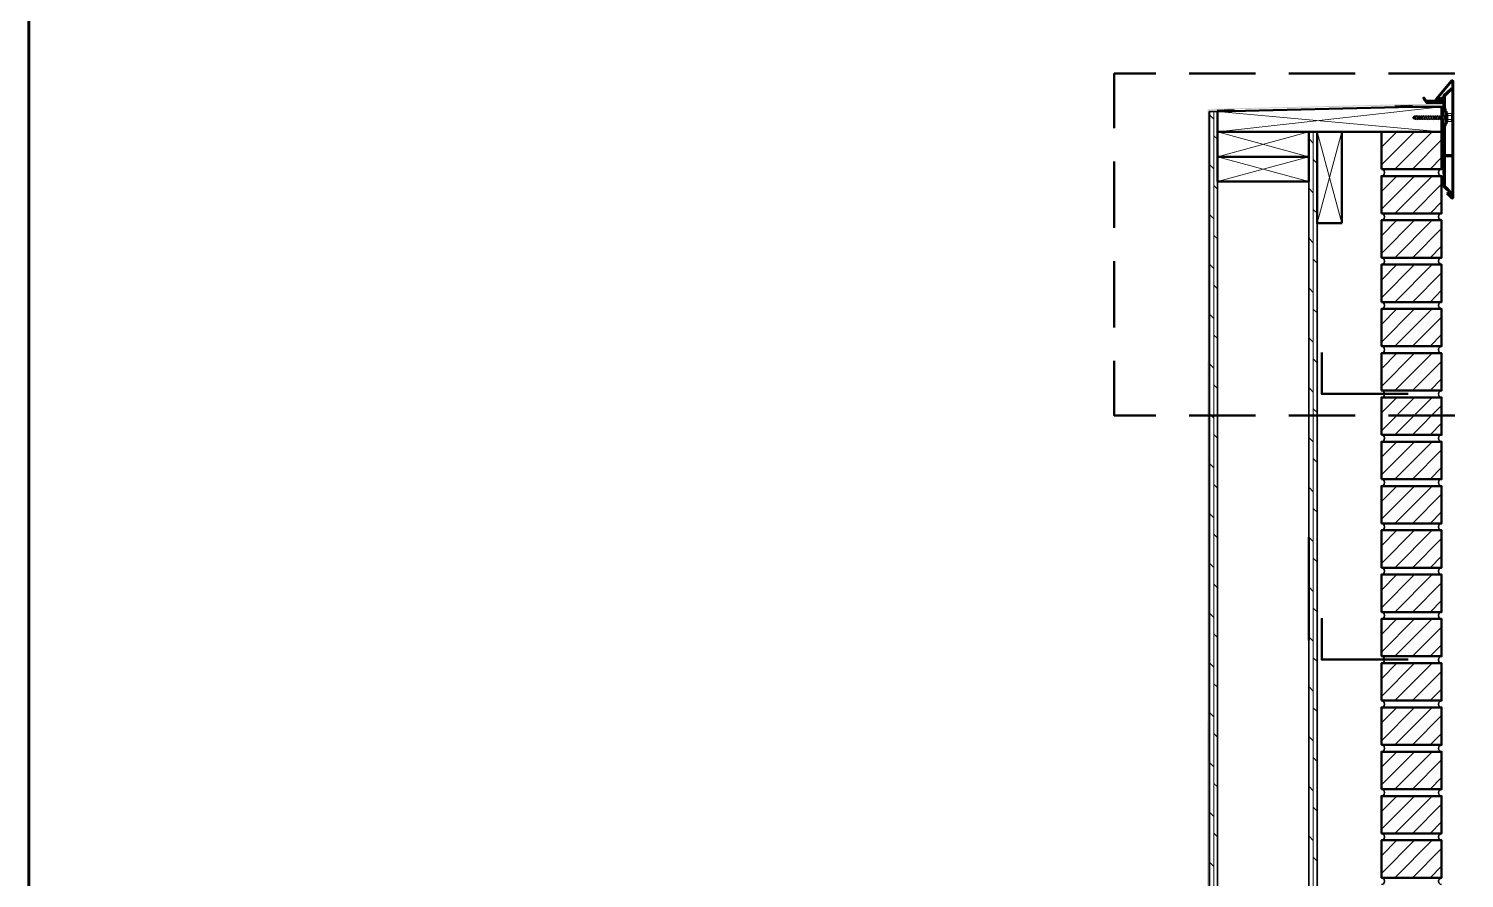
# Model space of a CAD drawing. Header units: inches. Extents: x 5 to 516, y -193 to 129.
# Drawn here: x 14.9 to 22.1, y -175.97 to -171.71 of the extents above; entities that cross this region are included whole.
import ezdxf

# ---------------------------------------------------------------- set-up
doc = ezdxf.new("R2010")
doc.units = ezdxf.units.IN
doc.header["$MEASUREMENT"] = 0
doc.layers.add('PDF7_Geometry', color=7, linetype='Continuous')
doc.layers.add('PDF7_Solid Fills', color=7, linetype='Continuous')

msp = doc.modelspace()

# ---------------------------------------------------------------- hatches: boundary and pattern name
at = {"layer": 'PDF7_Solid Fills', "transparency": 33554559}
for points in [[(20.8168853, -172.1135602), (20.8213297, -172.1180047), (21.8424407, -172.0946712), (21.8424409, -172.0891158)], [(21.997997, -172.0891168), (21.9924414, -172.0946723), (21.9924405, -172.2280043), (21.997997, -172.2280057)]]:
    msp.add_hatch(color=256, dxfattribs=at).paths.add_polyline_path(points)

# ---------------------------------------------------------------- linework, layer by layer
at = {"layer": 'PDF7_Geometry', "lineweight": 60}
msp.add_lwpolyline([(59.9013316, -193.1846724), (59.9013316, -163.1857822), (14.901328, -163.1857822), (14.901328, -193.1846724)], dxfattribs=at)
at = {"layer": 'PDF7_Geometry', "lineweight": 50}
for points in [[(20.3479951, -172.2102286), (20.3479951, -171.9357842), (20.556884, -171.9357842)], [(20.7235512, -171.9357829), (21.0568845, -171.9357829)], [(21.2235512, -171.9357829), (21.5568846, -171.9357829)], [(21.7235513, -171.9357829), (22.0568846, -171.9357829)], [(22.0491041, -171.9746726), (22.0468819, -171.9713393), (22.0435486, -171.9702282), (22.0402152, -171.9713393), (21.9624375, -172.0635615)], [(22.0446619, -171.9757825), (22.0446619, -171.9746713), (22.0424396, -171.9746713), (21.965773, -172.0646713)], [(22.0391083, -172.5613392), (22.0424416, -172.5624503), (22.0468861, -172.5613392), (22.0491083, -172.5568948), (22.0491083, -171.9746725)], [(22.0402196, -172.5580048), (22.0435529, -172.5580048), (22.044664, -172.5557826), (22.044664, -171.9757825)], [(21.8991065, -172.061339), (21.8979954, -172.0591168), (21.8991065, -172.0580057), (21.9013287, -172.0568946), (21.9035509, -172.0580057)], [(21.9091072, -172.0768939), (21.8991072, -172.0613384)], [(21.9135515, -172.0724497), (21.9035515, -172.0580052)], [(21.9146637, -172.0735596), (21.9135525, -172.0724485)], [(21.9968848, -172.0735596), (21.9146626, -172.0735596)], [(21.9679948, -172.0702275), (21.9646615, -172.0702275), (21.9613282, -172.0668942), (21.9624393, -172.0635609)], [(21.9657726, -172.064671), (21.9657726, -172.0657821), (21.9668837, -172.0668932), (21.9679948, -172.0668932), (21.9968837, -172.0557821), (21.9979948, -172.0591154), (21.9679948, -172.0702265)], [(21.9968835, -172.0735609), (21.9991058, -172.0724498), (22.0002169, -172.0702275), (22.0002169, -172.0480053)], [(22.0002169, -172.046894), (22.0379947, -172.0102274)], [(22.0002169, -172.0480062), (22.0002169, -172.0468951)], [(22.0413274, -172.0135598), (22.0057719, -172.0491153), (22.0057719, -172.0502265)], [(22.0057733, -172.109116), (22.0057733, -172.0502271)], [(22.0379954, -172.0102277), (22.0402176, -172.0091166), (22.0413287, -172.0102277), (22.0424398, -172.0124499), (22.0413287, -172.013561)], [(21.9135515, -172.0791161), (21.909107, -172.0768938)], [(21.9202156, -172.0791161), (21.9135489, -172.0791161)], [(21.9802189, -172.0780039), (21.9779966, -172.0802261), (21.9757744, -172.0780039), (21.9724411, -172.0802261), (21.9702189, -172.0780039), (21.9679966, -172.0802261), (21.9646633, -172.0780039), (21.9624411, -172.0802261), (21.9602189, -172.0780039), (21.9568855, -172.0802261), (21.9546633, -172.0780039), (21.9524411, -172.0802261), (21.9491077, -172.0780039), (21.9468855, -172.0802261), (21.9446633, -172.0780039), (21.94133, -172.0802261), (21.9391077, -172.0780039), (21.9368855, -172.0802261), (21.9346633, -172.0780039), (21.93133, -172.0802261), (21.9291077, -172.0780039), (21.9268855, -172.0802261), (21.9235522, -172.0780039), (21.92133, -172.0802261)], [(21.9802154, -172.0780039), (21.9835488, -172.0802261), (21.9846599, -172.079115)], [(22.0002181, -172.0813383), (21.999107, -172.0791161), (21.9968848, -172.0791161), (21.9846626, -172.0791161)], [(22.0002169, -172.0813382), (22.0002169, -172.149116)], [(22.0091054, -172.1291158), (22.0091054, -172.1135602), (22.0057721, -172.1102269)], [(22.0057733, -172.1102282), (22.0057733, -172.1091171)], [(22.0091054, -172.1991157), (22.0057721, -172.202449)], [(22.0057733, -172.20245), (22.0057733, -172.2013389)], [(22.0057733, -172.344671), (22.0057733, -172.2024488)], [(22.0091054, -172.1846707), (22.0091054, -172.1991152)], [(22.0057733, -172.3524496), (22.0068844, -172.3513385)], [(22.0057733, -172.4991171), (22.0057733, -172.3524504)], [(22.0068855, -172.3457832), (22.0057744, -172.3457832), (22.0057744, -172.3446721)], [(22.0402152, -172.3513388), (22.0424375, -172.3513388), (22.0435486, -172.3491165), (22.0424375, -172.3468943), (22.0402152, -172.3457832), (22.0068819, -172.3457832)], [(22.0402152, -172.3513374), (22.0068819, -172.3513374)], [(20.3479951, -172.7102287), (20.3479951, -172.3768953)], [(22.035771, -172.5391166), (22.035771, -172.5380055), (22.0002154, -172.50245)], [(22.0413274, -172.5357834), (22.0057719, -172.5002278)], [(22.0057733, -172.500227), (22.0057733, -172.4991159)], [(22.0402152, -172.5580047), (22.0191041, -172.5357825), (22.0157708, -172.5380047)], [(22.0391076, -172.5613391), (22.0157742, -172.5380057)], [(22.0413274, -172.535783), (22.0413274, -172.5468941), (22.0357719, -172.5491163), (22.0357719, -172.5391163)], [(20.3479951, -173.2102287), (20.3479951, -172.8768954)], [(21.8224418, -173.5435621), (21.3891084, -173.5435621), (21.3891084, -173.3357843)], [(20.5568845, -173.6513389), (20.3479956, -173.6513389), (20.3479956, -173.3768944)], [(21.0568845, -173.6513389), (20.7235512, -173.6513389)], [(21.5568846, -173.6513389), (21.2235512, -173.6513389)], [(22.0568846, -173.6513389), (21.7235513, -173.6513389)], [(21.3235494, -174.26245), (21.3235494, -174.7791167)], [(21.8224418, -174.8768955), (21.3891084, -174.8768955), (21.3891084, -174.6691177)]]:
    msp.add_lwpolyline(points, dxfattribs=at)
at = {"layer": 'PDF7_Geometry', "lineweight": 35}
msp.add_lwpolyline([(20.8235494, -172.1257831), (20.8235494, -177.4780055), (20.8657716, -177.4780055), (20.8657716, -172.1257831)], close=True, dxfattribs=at)
at = {"layer": 'PDF7_Geometry', "lineweight": 15}
for points in [[(20.8479951, -172.1646715), (20.826884, -172.1446715)], [(20.826886, -177.4780061), (20.826886, -172.1257837)], [(20.8479951, -177.4780061), (20.8479951, -172.1257837)], [(21.9902161, -172.1035618), (20.8657716, -172.2280062)], [(20.865772, -172.1213387), (20.8702164, -172.1257831), (20.875772, -172.1191164)], [(20.8657722, -172.1191167), (20.8657722, -172.1180056)], [(21.9902167, -172.2280053), (20.8657722, -172.1257831), (20.8713277, -172.1191164)], [(20.8657722, -172.123561), (20.8691055, -172.1191165)], [(20.8657722, -172.1213388), (20.8679944, -172.1191166)], [(20.8724408, -172.1257831), (20.8657741, -172.1191164)], [(20.8657743, -172.1235609), (20.8679965, -172.1257831), (20.8735521, -172.1191164)], [(20.8746607, -172.1257831), (20.8668829, -172.1191164)], [(20.8768851, -172.1257831), (20.8691073, -172.1191164)], [(20.8791049, -172.1257831), (20.8713272, -172.1191164)], [(20.8713286, -172.1257831), (20.8779953, -172.1191164)], [(20.8735485, -172.1257831), (20.8802152, -172.1191164)], [(20.8813293, -172.1257831), (20.8735516, -172.1191164)], [(20.8835492, -172.1257831), (20.8757714, -172.1191164)], [(20.8757729, -172.1257831), (20.8824395, -172.1191164)], [(20.8857736, -172.1257831), (20.8779958, -172.1191164)], [(20.8779973, -172.1257831), (20.8846639, -172.1191164)], [(20.8879935, -172.1257831), (20.8802157, -172.1191164)], [(20.8802171, -172.1257831), (20.8868838, -172.1191164)], [(20.8902179, -172.1257831), (20.8824401, -172.1191164)], [(20.8824415, -172.1257831), (20.8891082, -172.1191164)], [(20.8924377, -172.1257831), (20.88466, -172.1191164)], [(20.8846614, -172.1257831), (20.8913281, -172.1191164)], [(20.8946621, -172.1257831), (20.8868844, -172.1191164)], [(20.8868858, -172.1257831), (20.8935525, -172.1191164)], [(20.896882, -172.1257831), (20.8891042, -172.1191164)], [(20.8891057, -172.1257831), (20.8957723, -172.1191164)], [(20.8991064, -172.1257831), (20.8913286, -172.1191164)], [(20.8913301, -172.1257831), (20.8979967, -172.1191164)], [(20.8935499, -172.1257831), (20.9002166, -172.1180053)], [(20.9013263, -172.1257831), (20.8946596, -172.1191164)], [(20.8957743, -172.1257831), (20.902441, -172.1180053)], [(20.9035507, -172.1257831), (20.896884, -172.1191164)], [(20.8979942, -172.1257831), (20.9046609, -172.1180053)], [(20.9057751, -172.1257831), (20.8991084, -172.1191164)], [(20.9002186, -172.1257831), (20.9068853, -172.1180053)], [(20.9079949, -172.1246709), (20.9013283, -172.1180042)], [(20.9024385, -172.1257831), (20.9091051, -172.1180053)], [(20.9102193, -172.1246709), (20.9035526, -172.1180042)], [(20.9046629, -172.1257831), (20.9113295, -172.1180053)], [(20.9124392, -172.1246709), (20.9057725, -172.1180042)], [(20.9068827, -172.1246709), (20.9135494, -172.1180042)], [(20.9146636, -172.1246709), (20.9079969, -172.1180042)], [(20.9091071, -172.1246709), (20.9157738, -172.1180042)], [(20.9168835, -172.1246709), (20.9102168, -172.1180042)], [(20.911327, -172.1246709), (20.9179937, -172.1180042)], [(20.9191078, -172.1246709), (20.9124412, -172.1180042)], [(20.9135514, -172.1246709), (20.9191069, -172.1180042)], [(20.9213277, -172.1246709), (20.914661, -172.1180042)], [(20.9157713, -172.1246709), (20.9213268, -172.1180042)], [(20.9168854, -172.1180042), (20.9235521, -172.1246709), (20.9302188, -172.1180042)], [(20.9179956, -172.1246709), (20.9235512, -172.1180042)], [(20.9191053, -172.1180042), (20.925772, -172.1246709), (20.9324386, -172.1180042)], [(20.9202155, -172.1246709), (20.9257711, -172.1180042)], [(20.9213297, -172.1180042), (20.9279964, -172.1246709), (20.934663, -172.1180042)], [(20.9224399, -172.1246709), (20.9279955, -172.1180042)], [(20.9235496, -172.1180042), (20.9302162, -172.1246709), (20.9368829, -172.1180042)], [(20.925774, -172.1180042), (20.9324406, -172.1246709), (20.9391073, -172.1180042)], [(20.9279938, -172.1180042), (20.9346605, -172.1246709), (20.9413272, -172.1180042)], [(20.9302182, -172.1180042), (20.9368849, -172.1246709), (20.9435516, -172.1180042)], [(20.9324381, -172.1180042), (20.9391048, -172.1246709), (20.9457714, -172.1180042)], [(20.9346625, -172.1180042), (20.9413292, -172.1246709), (20.9479958, -172.1180042)], [(20.9368824, -172.1180042), (20.943549, -172.1246709), (20.9502157, -172.1180042)], [(20.9391068, -172.1180042), (20.9457734, -172.1246709), (20.9502179, -172.1191153)], [(20.9413266, -172.1180042), (20.9479933, -172.1246709), (20.9502155, -172.1213376)], [(20.943551, -172.1180042), (20.9502177, -172.1246709), (20.9502177, -172.1235598)], [(20.9502177, -172.1224488), (20.9457732, -172.1180043)], [(20.9502177, -172.1202266), (20.9479955, -172.1180044)], [(21.756883, -172.098005), (21.7635496, -172.1046717), (21.7702163, -172.098005)], [(21.7568832, -172.1024495), (21.7591054, -172.1046717), (21.765772, -172.098005)], [(21.7568853, -172.1002273), (21.7613298, -172.1046717), (21.7679964, -172.098005)], [(21.7568855, -172.0980053), (21.7568855, -172.0968942)], [(21.7568855, -172.1046717), (21.7635522, -172.098005)], [(21.7568855, -172.1024496), (21.76133, -172.0980051)], [(21.7568855, -172.1002275), (21.7591077, -172.0980052)], [(21.7591074, -172.098005), (21.765774, -172.1046717), (21.7724407, -172.098005)], [(21.7613272, -172.098005), (21.7679939, -172.1046717), (21.7746606, -172.098005)], [(21.7635516, -172.098005), (21.7702183, -172.1046717), (21.776885, -172.098005)], [(21.7657715, -172.098005), (21.7724382, -172.1046717), (21.7791048, -172.098005)], [(21.7679959, -172.098005), (21.7746626, -172.1046717), (21.7813292, -172.098005)], [(21.7702158, -172.098005), (21.7768824, -172.1046717), (21.782438, -172.098005)], [(21.7724402, -172.098005), (21.7791068, -172.1046717), (21.7846624, -172.098005)], [(21.77466, -172.098005), (21.7813267, -172.1046717), (21.7868823, -172.0968939)], [(21.7768844, -172.098005), (21.7835511, -172.1046717), (21.7891066, -172.0968939)], [(21.785771, -172.1046717), (21.7791043, -172.098005)], [(21.7879954, -172.1046717), (21.7813287, -172.098005)], [(21.7902152, -172.1046717), (21.7835486, -172.098005)], [(21.7846633, -172.1046717), (21.79133, -172.0968939)], [(21.7924396, -172.1035618), (21.785773, -172.0968951)], [(21.7868832, -172.1046717), (21.7935498, -172.0968939)], [(21.794664, -172.1035618), (21.7879973, -172.0968951)], [(21.7891076, -172.1046717), (21.7957742, -172.0968939)], [(21.7968839, -172.1035618), (21.7902172, -172.0968951)], [(21.7913274, -172.1046717), (21.7979941, -172.0968939)], [(21.7991083, -172.1035618), (21.7924416, -172.0968951)], [(21.7935518, -172.1035618), (21.8002185, -172.0968951)], [(21.8013281, -172.1035618), (21.7946615, -172.0968951)], [(21.7957717, -172.1035618), (21.8024384, -172.0968951)], [(21.7968824, -172.0968951), (21.8046602, -172.1035618), (21.8113269, -172.0968951)], [(21.7979961, -172.1035618), (21.8046627, -172.0968951)], [(21.7991068, -172.0968951), (21.8068846, -172.1035618), (21.8135513, -172.0968951)], [(21.800216, -172.1035618), (21.8068826, -172.0968951)], [(21.8013267, -172.0968951), (21.8091045, -172.1035618), (21.8157711, -172.0968951)], [(21.8024403, -172.1035618), (21.809107, -172.0968951)], [(21.8035511, -172.0968951), (21.8113289, -172.1035618), (21.8179955, -172.0968951)], [(21.805771, -172.0968951), (21.8135487, -172.1035618), (21.8202154, -172.0968951)], [(21.8079954, -172.0968951), (21.8157731, -172.1035618), (21.8224398, -172.0968951)], [(21.8102152, -172.0968951), (21.817993, -172.1035618), (21.8246597, -172.0968951)], [(21.8124396, -172.0968951), (21.8202174, -172.1035618), (21.8268841, -172.0968951)], [(21.814664, -172.0968951), (21.8224418, -172.1035618), (21.8291085, -172.0968951)], [(21.8168839, -172.0968951), (21.8246617, -172.1035618), (21.8313283, -172.0968951)], [(21.8191083, -172.0968951), (21.8268861, -172.1035618), (21.8324416, -172.0968951)], [(21.8213282, -172.0968951), (21.8291059, -172.1035618), (21.8346615, -172.0968951)], [(21.8235525, -172.0968951), (21.8313303, -172.1035618), (21.8368859, -172.0968951)], [(21.8257724, -172.0968951), (21.8335502, -172.1035618), (21.8391057, -172.095784)], [(21.8279968, -172.0968951), (21.8357746, -172.1035618), (21.8413301, -172.095784)], [(21.8379945, -172.1035618), (21.8302167, -172.0968951)], [(21.8402188, -172.1035618), (21.8324411, -172.0968951)], [(21.8424387, -172.1024496), (21.8346609, -172.096894)], [(21.8368823, -172.1035618), (21.8424378, -172.0980062)], [(21.8424387, -172.1013374), (21.8368832, -172.0968929)], [(21.8424387, -172.0991175), (21.8391054, -172.0957842)], [(21.8391067, -172.1035618), (21.84244, -172.1002284)], [(21.8413265, -172.1035618), (21.8424376, -172.1024507)], [(21.8424387, -172.0968931), (21.8413276, -172.095782)], [(21.8568837, -172.1457823), (21.8524393, -172.1668934)], [(21.8546626, -172.1635611), (21.8579959, -172.1491166), (21.8568848, -172.1457833), (21.8535515, -172.1513388)], [(21.8591081, -172.1680059), (21.8635525, -172.1457836), (21.8613303, -172.149117)], [(21.8635524, -172.1457823), (21.8646635, -172.1491156)], [(21.8679966, -172.1680059), (21.8724411, -172.1457836), (21.8702189, -172.149117)], [(21.8724409, -172.1457823), (21.873552, -172.1491156), (21.8791076, -172.1491156)], [(21.8768852, -172.1680059), (21.8813296, -172.1457836), (21.8791074, -172.149117)], [(21.8813294, -172.1457823), (21.8824405, -172.1491156), (21.8879961, -172.1491156)], [(21.8857737, -172.1680059), (21.8902181, -172.1457836), (21.8879959, -172.149117)], [(21.8902179, -172.1457823), (21.8913291, -172.1491156), (21.8968846, -172.1491156)], [(21.8946622, -172.1680059), (21.8991067, -172.1457836), (21.8968844, -172.149117)], [(21.8991065, -172.1457823), (21.9002176, -172.1491156), (21.9057731, -172.1491156)], [(21.9035507, -172.1680059), (21.9079952, -172.1457836), (21.905773, -172.149117)], [(21.907995, -172.1457823), (21.9091061, -172.1491156), (21.9146617, -172.1491156)], [(21.9113271, -172.1680059), (21.9168826, -172.1457836), (21.9146604, -172.149117)], [(21.9179957, -172.0868947), (21.9124402, -172.0813391)], [(22.0002192, -172.0868947), (21.9146637, -172.0868947), (21.9124414, -172.0846724), (21.9124414, -172.0813391), (21.9146637, -172.0791169)], [(21.9168835, -172.1457823), (21.9168835, -172.1491156), (21.9235502, -172.1491156)], [(21.9202156, -172.1680059), (21.9257712, -172.1457836), (21.9235489, -172.149117)], [(21.9213278, -172.0802283), (21.9202167, -172.0791172)], [(21.9279965, -172.0868947), (21.9213298, -172.080228)], [(21.9257721, -172.1457823), (21.9257721, -172.1491156), (21.9324387, -172.1491156)], [(21.9291041, -172.1680059), (21.9346597, -172.1457836), (21.9324375, -172.149117)], [(21.9391049, -172.0868947), (21.9313271, -172.080228)], [(21.9346606, -172.1457823), (21.9346606, -172.1491156), (21.9413273, -172.1491156)], [(21.9379972, -172.1680059), (21.9424416, -172.1457836), (21.9413305, -172.149117)], [(21.9491056, -172.0868947), (21.9413278, -172.080228)], [(21.9424414, -172.1457823), (21.9435526, -172.1491156), (21.9502192, -172.1491156)], [(21.9468857, -172.1680059), (21.9513301, -172.1457836), (21.950219, -172.149117)], [(21.9591063, -172.0868947), (21.9513285, -172.080228)], [(21.95133, -172.1457823), (21.9524411, -172.1491156), (21.9579966, -172.1491156)], [(21.9557742, -172.1680059), (21.9602187, -172.1457836), (21.9579965, -172.149117)], [(21.9602185, -172.1457823), (21.9613296, -172.1491156), (21.9668852, -172.1491156)], [(21.969107, -172.0868947), (21.9613292, -172.080228)], [(21.9646628, -172.1680059), (21.9691072, -172.1457836), (21.966885, -172.149117)], [(21.969107, -172.1457823), (21.9702181, -172.1491156), (21.9757737, -172.1491156)], [(21.9779956, -172.0868947), (21.9713289, -172.080228)], [(21.9735513, -172.1680059), (21.9779957, -172.1457836), (21.9757735, -172.149117)], [(21.9779956, -172.1457823), (21.9791067, -172.1491156), (21.9846622, -172.1491156)], [(21.9879963, -172.0868947), (21.9813296, -172.080228)], [(21.9824398, -172.1680059), (21.9868843, -172.1457836), (21.984662, -172.149117)], [(21.9868841, -172.1457823), (21.9879952, -172.1491156), (21.9935507, -172.1491156)], [(21.9913283, -172.1680059), (21.9957728, -172.1457836), (21.9935506, -172.149117)], [(21.997997, -172.0868947), (21.9913303, -172.080228)], [(21.9957726, -172.1457823), (21.9968837, -172.1491156), (22.0002171, -172.1491156)], [(22.0002169, -172.1680059), (22.0046613, -172.1457836), (22.0024391, -172.149117)], [(22.0046611, -172.1457823), (22.0057722, -172.1491156), (22.0091056, -172.1491156)], [(22.014661, -172.1846707), (22.0091054, -172.1846707), (22.0091054, -172.1291152), (22.014661, -172.1291152)], [(22.0179952, -172.1880051), (22.0146619, -172.1880051), (22.0146619, -172.1268939)], [(22.0146619, -172.1268953), (22.0179952, -172.1268953)], [(22.0179939, -172.1880051), (22.0179939, -172.1268939)], [(22.0179939, -172.1268953), (22.0213273, -172.1480064)], [(22.0213282, -172.1446723), (22.0224393, -172.1457834), (22.0235504, -172.1468945), (22.0368837, -172.1468945)], [(22.0213305, -172.1491159), (22.0213305, -172.1391159), (22.0235527, -172.1368937)], [(22.0235504, -172.1368938), (22.0368837, -172.1368938)], [(22.0368819, -172.1768945), (22.0391041, -172.1757834), (22.0402152, -172.1746723), (22.0402152, -172.1391167)], [(22.0402152, -172.1446724), (22.0391041, -172.1457835), (22.0368819, -172.1468946)], [(22.0368832, -172.1368938), (22.0391054, -172.1380049), (22.0402165, -172.139116)], [(21.846883, -172.1580064), (21.846883, -172.1546731), (21.8435497, -172.1568953)], [(21.8435509, -172.1568929), (21.8468843, -172.1580041)], [(21.8502161, -172.1602265), (21.8513272, -172.1524487), (21.8513272, -172.1491153), (21.8468828, -172.1546709)], [(21.846883, -172.1580051), (21.8479941, -172.1635607), (21.8502163, -172.1602274)], [(21.8513272, -172.1491166), (21.8479939, -172.1635611)], [(21.8502196, -172.1602273), (21.8513307, -172.1613384)], [(21.8535516, -172.1513387), (21.8513294, -172.1524499)], [(21.8535527, -172.1513394), (21.8513305, -172.1613394), (21.8524416, -172.1668949), (21.8546638, -172.1635616), (21.8579972, -172.1646727)], [(21.861328, -172.1491166), (21.8579946, -172.1646722)], [(21.8579959, -172.1491166), (21.8613292, -172.1491166)], [(21.8579959, -172.1646715), (21.859107, -172.1680049), (21.8613292, -172.1646715)], [(21.8702156, -172.1491166), (21.86466, -172.1491166), (21.8613267, -172.1646722)], [(21.861328, -172.1646715), (21.8668835, -172.1646715)], [(21.86466, -172.1646715), (21.8668823, -172.1657826)], [(21.8702165, -172.1491166), (21.8668832, -172.1646722)], [(21.8668844, -172.1646715), (21.8679955, -172.1680049), (21.8702178, -172.1646715)], [(21.8724409, -172.1468945), (21.8668853, -172.1491167)], [(21.8735486, -172.1491166), (21.8702152, -172.1646722)], [(21.8702165, -172.1646715), (21.8757721, -172.1646715)], [(21.879105, -172.1491166), (21.8757717, -172.1646722)], [(21.875773, -172.1646715), (21.8768841, -172.1680049), (21.8791063, -172.1646715)], [(21.879105, -172.1646715), (21.8846606, -172.1646715)], [(21.8824416, -172.1491166), (21.8791083, -172.1646722)], [(21.8879936, -172.1491166), (21.8846602, -172.1646722)], [(21.8846615, -172.1646715), (21.8857726, -172.1680049), (21.8879948, -172.1646715)], [(21.8879936, -172.1646715), (21.8935491, -172.1646715)], [(21.8913301, -172.1491166), (21.8879968, -172.1646722)], [(21.8968821, -172.1491166), (21.8935488, -172.1646722)], [(21.89355, -172.1646715), (21.8946611, -172.1680049), (21.8957722, -172.1646715)], [(21.9002187, -172.1491166), (21.8957742, -172.1646722)], [(21.8957744, -172.1646715), (21.9024411, -172.1646715)], [(21.9024385, -172.1646715), (21.9035497, -172.1680049), (21.9046608, -172.1646715)], [(21.9057751, -172.1491166), (21.9024418, -172.1646722)], [(21.9091072, -172.1491166), (21.9046628, -172.1646722)], [(21.9046629, -172.1646715), (21.9113296, -172.1646715)], [(21.9113271, -172.1646715), (21.9113271, -172.1680049), (21.9135493, -172.1646715)], [(21.9146637, -172.1491166), (21.9113303, -172.1646722)], [(21.9168835, -172.1491166), (21.9135502, -172.1646722)], [(21.9135515, -172.1646715), (21.9202181, -172.1646715)], [(21.9202156, -172.1646715), (21.9202156, -172.1680049), (21.9224378, -172.1646715)], [(21.9235522, -172.1491166), (21.9202189, -172.1646722)], [(21.9257721, -172.1491166), (21.9224387, -172.1646722)], [(21.92244, -172.1646715), (21.9291067, -172.1646715)], [(21.9291041, -172.1646715), (21.9291041, -172.1680049), (21.9313264, -172.1646715)], [(21.9324407, -172.1491166), (21.9291074, -172.1646722)], [(21.9346606, -172.1491166), (21.9313273, -172.1646722)], [(21.9313285, -172.1646715), (21.9368841, -172.1646715)], [(21.9413292, -172.1491166), (21.9368848, -172.1646722)], [(21.936885, -172.1646715), (21.9379961, -172.1680049), (21.9402183, -172.1646715)], [(21.9435491, -172.1491166), (21.9402158, -172.1646722)], [(21.940217, -172.1646715), (21.9457726, -172.1646715)], [(21.9502178, -172.1491166), (21.9457733, -172.1646722)], [(21.9457735, -172.1646715), (21.9468846, -172.1680049), (21.9491068, -172.1646715)], [(21.9524376, -172.1491166), (21.9491043, -172.1646722)], [(21.9491056, -172.1646715), (21.9546611, -172.1646715)], [(21.9579941, -172.1491166), (21.9546608, -172.1646722)], [(21.954662, -172.1646715), (21.9557731, -172.1680049), (21.9579954, -172.1646715)], [(21.9579941, -172.1646715), (21.9635497, -172.1646715)], [(21.9613307, -172.1491166), (21.9579974, -172.1646722)], [(21.9668826, -172.1491166), (21.9635493, -172.1646722)], [(21.9635506, -172.1646715), (21.9646617, -172.1680049), (21.9668839, -172.1646715)], [(21.9668826, -172.1646715), (21.9724382, -172.1646715)], [(21.9702192, -172.1491166), (21.9668859, -172.1646722)], [(21.9757712, -172.1491166), (21.9724378, -172.1646722)], [(21.9724391, -172.1646715), (21.9735502, -172.1680049), (21.9757724, -172.1646715)], [(21.9757712, -172.1646715), (21.9813267, -172.1646715)], [(21.9791077, -172.1491166), (21.9757744, -172.1646722)], [(21.9846597, -172.1491166), (21.9813264, -172.1646722)], [(21.9813276, -172.1646715), (21.9824387, -172.1680049), (21.984661, -172.1646715)], [(21.9846597, -172.1646715), (21.9902152, -172.1646715)], [(21.9879963, -172.1491166), (21.9846629, -172.1646722)], [(21.9902161, -172.1646715), (21.9913273, -172.1680049), (21.9935495, -172.1646715)], [(21.9935527, -172.1491166), (21.9902194, -172.1646722)], [(21.9968848, -172.1491166), (21.9935515, -172.1646722)], [(21.9935527, -172.1646715), (21.9991083, -172.1646715)], [(21.9991047, -172.1646715), (22.0002158, -172.1680049), (22.002438, -172.1646715)], [(22.0024413, -172.1491166), (21.9991079, -172.1646722)], [(22.0002169, -172.1491166), (22.0024391, -172.1491166)], [(22.0057733, -172.1491166), (22.00244, -172.1646722)], [(22.0024413, -172.1646715), (22.0079968, -172.1646715)], [(22.0079932, -172.1646715), (22.0091043, -172.1680049)], [(22.0091054, -172.1602273), (22.0079943, -172.1646717)], [(22.0091054, -172.1668937), (22.0091054, -172.1680048)], [(22.0179972, -172.188006), (22.0213305, -172.1657837), (22.0213305, -172.148006)], [(22.0213282, -172.1646714), (22.0235504, -172.1668937), (22.0368837, -172.1668937)], [(22.0213282, -172.1746722), (22.0224393, -172.1757833), (22.0235504, -172.1768944), (22.0368837, -172.1768944)], [(22.0213305, -172.1491166), (22.0224416, -172.1480055), (22.0235527, -172.1468944)], [(22.0213305, -172.1657837), (22.0213305, -172.1746726)], [(22.0213305, -172.1691158), (22.0235527, -172.1668936)], [(22.0402152, -172.1646715), (22.0391041, -172.1657826), (22.0368819, -172.1668938), (22.0391041, -172.1680049), (22.0402152, -172.169116)], [(22.0368832, -172.1468945), (22.0391054, -172.1480056), (22.0402165, -172.1491167)], [(20.8657722, -172.2657842), (20.8479944, -172.2480064)], [(21.3235494, -172.2280057), (20.8657716, -172.3535613), (21.3235494, -172.4780057)], [(20.8657716, -172.4780063), (21.3235494, -172.3535618), (20.8657716, -172.2280062)], [(21.3457707, -172.2846712), (21.3257707, -172.2635601)], [(21.3257738, -182.8946732), (21.3257738, -172.2280057)], [(21.3457707, -182.8946732), (21.3457707, -172.2280057)], [(21.4902161, -172.2280057), (21.3657717, -172.6868946)], [(21.3657722, -172.2280057), (21.4902167, -172.6868946)], [(21.6879972, -172.3057826), (21.7657749, -172.2280048)], [(21.6879972, -172.3946724), (21.8546638, -172.2280057)], [(21.7557733, -172.4157838), (21.9435511, -172.228006)], [(21.8435509, -172.4157838), (21.9902176, -172.2691171)], [(20.826886, -172.311339), (20.8235526, -172.3080057)], [(21.9324407, -172.4157838), (21.9902185, -172.3568949)], [(20.8479951, -172.4146716), (20.826884, -172.3946716)], [(21.3257738, -172.4302265), (21.3235516, -172.4291154)], [(21.3657722, -172.3868938), (21.3457722, -172.3680049)], [(20.8657722, -172.5157842), (20.8479944, -172.4980064)], [(21.6879972, -172.5280048), (21.7657749, -172.450227)], [(21.6879972, -172.6168946), (21.8546638, -172.4502279)], [(21.7557733, -172.638006), (21.9435511, -172.4502282)], [(21.8435509, -172.638006), (21.9902176, -172.4913393)], [(20.826886, -172.5613391), (20.8235526, -172.5580057)], [(21.3457707, -172.5346712), (21.3257707, -172.5135601)], [(20.8479951, -172.6646716), (20.826884, -172.6446716)], [(21.3657722, -172.6368938), (21.3457722, -172.6180049)], [(21.9324407, -172.638006), (21.9902185, -172.5791171)], [(21.3257738, -172.6802265), (21.3235516, -172.6791154)], [(21.6879972, -172.7502271), (21.7657749, -172.6724493)], [(21.6879972, -172.8391169), (21.8546638, -172.6724502)], [(21.7557733, -172.8602282), (21.9435511, -172.6724504)], [(21.8435509, -172.8602282), (21.9902176, -172.7135616)], [(20.8657722, -172.7657842), (20.8479944, -172.7480065)], [(21.3457707, -172.7846712), (21.3257707, -172.7635601)], [(20.826886, -172.8113391), (20.8235526, -172.8080057)], [(21.9324407, -172.8602282), (21.9902185, -172.8013393)], [(20.8479951, -172.9146716), (20.826884, -172.8946716)], [(21.3257738, -172.9302265), (21.3235516, -172.9291154)], [(21.3657722, -172.8868938), (21.3457722, -172.8680049)], [(21.6879972, -172.9724493), (21.7657749, -172.8946715)], [(21.6879972, -173.0613391), (21.8546638, -172.8946724)], [(21.7557733, -173.0824505), (21.9435511, -172.8946727)], [(21.8435509, -173.0824505), (21.9902176, -172.9357838)], [(20.8657722, -173.0157843), (20.8479944, -172.9980065)], [(20.826886, -173.0613391), (20.8235526, -173.0580058)], [(21.3457707, -173.0346712), (21.3257707, -173.0135601)], [(21.9324407, -173.0824505), (21.9902185, -173.0235616)], [(20.8479951, -173.1646716), (20.826884, -173.1446716)], [(21.3657722, -173.1368938), (21.3457722, -173.1180049)], [(21.6879972, -173.1946715), (21.7657749, -173.1168937)], [(21.6879972, -173.2835613), (21.8546638, -173.1168947)], [(21.7557733, -173.3046727), (21.9435511, -173.1168949)], [(21.3257738, -173.1802265), (21.3235516, -173.1791154)], [(21.8435509, -173.3046727), (21.9902176, -173.158006)], [(20.8657722, -173.2657843), (20.8479944, -173.2480065)], [(21.3457707, -173.2846713), (21.3257707, -173.2635602)], [(21.9324407, -173.3046727), (21.9902185, -173.2457838)], [(20.826886, -173.3113391), (20.8235526, -173.3080058)], [(21.3657722, -173.3868939), (21.3457722, -173.368005)], [(21.6879972, -173.4168938), (21.7657749, -173.339116)], [(21.6879972, -173.5057836), (21.8546638, -173.3391169)], [(21.7557733, -173.526895), (21.9435511, -173.3391172)], [(20.8479951, -173.4146716), (20.826884, -173.3946716)], [(21.3257738, -173.4302266), (21.3235516, -173.4291155)], [(21.8435509, -173.526895), (21.9902176, -173.3802283)], [(20.8657722, -173.5157843), (20.8479944, -173.4980065)], [(21.3457707, -173.5346713), (21.3257707, -173.5135602)], [(21.9324407, -173.526895), (21.9902185, -173.4680061)], [(20.826886, -173.5613391), (20.8235526, -173.5580058)], [(21.6879972, -173.639116), (21.7657749, -173.5613382)], [(21.6879972, -173.7280058), (21.8546638, -173.5613391)], [(21.7557733, -173.7491172), (21.9435511, -173.5613394)], [(20.8479951, -173.6646717), (20.826884, -173.6446717)], [(21.3657722, -173.6368939), (21.3457722, -173.618005)], [(21.8435509, -173.7491172), (21.9902176, -173.6024505)], [(21.3257738, -173.6802266), (21.3235516, -173.6791155)], [(21.9324407, -173.7491172), (21.9902185, -173.6902283)], [(20.8657722, -173.7657843), (20.8479944, -173.7480065)], [(21.3457707, -173.7846713), (21.3257707, -173.7635602)], [(21.6879972, -173.8613383), (21.7657749, -173.7835605)], [(21.6879972, -173.9502281), (21.8546638, -173.7835614)], [(21.7557733, -173.9713394), (21.9435511, -173.7835616)], [(20.826886, -173.8113392), (20.8235526, -173.8080058)], [(21.3657722, -173.8868939), (21.3457722, -173.868005)], [(21.8435509, -173.9713394), (21.9902176, -173.8246728)], [(20.8479951, -173.9146717), (20.826884, -173.8946717)], [(21.3257738, -173.9302266), (21.3235516, -173.9291155)], [(21.9324407, -173.9713394), (21.9902185, -173.9135617)], [(20.8657722, -174.0157843), (20.8479944, -173.9980066)], [(21.3457707, -174.0346713), (21.3257707, -174.0135602)], [(21.6879972, -174.0835605), (21.7657749, -174.0057827)], [(21.6879972, -174.1724503), (21.8546638, -174.0057836)], [(21.7557733, -174.1935617), (21.9435511, -174.0057839)], [(20.826886, -174.0613392), (20.8235526, -174.0580058)], [(21.8435509, -174.1935617), (21.9902176, -174.046895)], [(20.8479951, -174.1646717), (20.826884, -174.1446717)], [(21.3657722, -174.1368939), (21.3457722, -174.118005)], [(21.9324407, -174.1935617), (21.9902185, -174.1357839)], [(21.3257738, -174.1802266), (21.3235516, -174.1791155)], [(21.6879972, -174.3057827), (21.7657749, -174.2280049)], [(21.6879972, -174.3946725), (21.8546638, -174.2280059)], [(21.7557733, -174.4157839), (21.9435511, -174.2280061)], [(20.8657722, -174.2657844), (20.8479944, -174.2480066)], [(21.3457707, -174.2846713), (21.3257707, -174.2635602)], [(21.3657722, -174.7580058), (21.3657722, -174.2824502)], [(21.8435509, -174.4157839), (21.9902176, -174.2691172)], [(20.826886, -174.3113392), (20.8235526, -174.3080059)], [(21.3657722, -174.3868939), (21.3457722, -174.368005)], [(21.9324407, -174.4157839), (21.9902185, -174.3580061)], [(20.8479951, -174.4146717), (20.826884, -174.3946717)], [(21.3257738, -174.4302266), (21.3235516, -174.4291155)], [(21.6879972, -174.528005), (21.7657749, -174.4502272)], [(21.6879972, -174.6168948), (21.8546638, -174.4502281)], [(21.7557733, -174.6380062), (21.9435511, -174.4502284)], [(20.8657722, -174.5157844), (20.8479944, -174.4980066)], [(21.3457707, -174.5346714), (21.3257707, -174.5135603)], [(21.8435509, -174.6380062), (21.9902176, -174.4913395)], [(20.826886, -174.5613392), (20.8235526, -174.5580059)], [(21.9324407, -174.6380062), (21.9902185, -174.5802284)], [(20.8479951, -174.6646717), (20.826884, -174.6446717)], [(21.3657722, -174.636894), (21.3457722, -174.6180051)], [(21.3257738, -174.6802267), (21.3235516, -174.6791156)], [(21.6879972, -174.7502272), (21.7657749, -174.6724494)], [(21.6879972, -174.839117), (21.8546638, -174.6724503)], [(21.7557733, -174.8602284), (21.9435511, -174.6724506)], [(21.8435509, -174.8602284), (21.9902176, -174.7135617)], [(20.826886, -174.8113392), (20.8235526, -174.8080059)], [(20.8657722, -174.7657844), (20.8479944, -174.7480066)], [(21.3457707, -174.7846714), (21.3257707, -174.7635603)], [(21.9324407, -174.8602284), (21.9902185, -174.8024506)], [(21.3657722, -174.886894), (21.3457722, -174.8680051)], [(20.8479951, -174.9146718), (20.826884, -174.8946718)], [(21.3257738, -174.9302267), (21.3235516, -174.9291156)], [(21.6879972, -174.9724495), (21.7657749, -174.8946717)], [(21.6879972, -175.0613393), (21.8546638, -174.8946726)], [(21.7557733, -175.0824506), (21.9435511, -174.8946728)], [(21.8435509, -175.0824506), (21.9902176, -174.935784)], [(20.8657722, -175.0157844), (20.8479944, -174.9980066)], [(21.3457707, -175.0346714), (21.3257707, -175.0135603)], [(21.9324407, -175.0824506), (21.9902185, -175.0246729)], [(20.826886, -175.0613393), (20.8235526, -175.0580059)], [(20.8479951, -175.1646718), (20.826884, -175.1446718)], [(21.3657722, -175.136894), (21.3457722, -175.1180051)], [(21.6879972, -175.1946717), (21.7657749, -175.1168939)], [(21.6879972, -175.2835615), (21.8546638, -175.1168948)], [(21.7557733, -175.3046717), (21.9435511, -175.116894)], [(21.8435509, -175.3046717), (21.9902176, -175.1580051)], [(21.3257738, -175.1802267), (21.3235516, -175.1791156)], [(20.826886, -175.3113393), (20.8235526, -175.3080059)], [(20.8657722, -175.2657833), (20.8479944, -175.2480055)], [(21.3457707, -175.2846714), (21.3257707, -175.2635603)], [(21.9324407, -175.3046717), (21.9902185, -175.246894)], [(21.3657722, -175.3880051), (21.3457722, -175.3680051)], [(21.6879972, -175.4168939), (21.7657749, -175.3391161)], [(21.6879972, -175.5057837), (21.8546638, -175.3391171)], [(21.7557733, -175.526894), (21.9435511, -175.3391162)], [(21.8435509, -175.526894), (21.9902176, -175.3802273)], [(20.8479951, -175.4146718), (20.826884, -175.3946718)], [(21.3257738, -175.4302279), (21.3235516, -175.4291167)], [(20.8657722, -175.5157833), (20.8479944, -175.4980055)], [(21.3457707, -175.5346714), (21.3257707, -175.5135603)], [(21.9324407, -175.526894), (21.9902185, -175.4691162)], [(20.826886, -175.5613393), (20.8235526, -175.558006)], [(21.6879972, -175.6391162), (21.7657749, -175.5613384)], [(21.6879972, -175.728006), (21.8546638, -175.5613393)], [(21.7557733, -175.7491162), (21.9435511, -175.5613384)], [(21.8435509, -175.7491162), (21.9902176, -175.6024495)], [(20.8479951, -175.6646718), (20.826884, -175.6446718)], [(21.3657722, -175.6380051), (21.3457722, -175.6180051)], [(21.3257738, -175.6802279), (21.3235516, -175.6791168)], [(21.9324407, -175.7491162), (21.9902185, -175.6913384)], [(20.826886, -175.8113393), (20.8235526, -175.808006)], [(20.8657722, -175.7657833), (20.8479944, -175.7480056)], [(21.3457707, -175.7846715), (21.3257707, -175.7635604)], [(21.6879972, -175.8613384), (21.7657749, -175.7835606)], [(21.6879972, -175.9502282), (21.8546638, -175.7835615)], [(21.7557733, -175.9713385), (21.9435511, -175.7835607)], [(21.3657722, -175.8880051), (21.3457722, -175.8680051)], [(21.8435509, -175.9713385), (21.9902176, -175.8246718)], [(20.8479951, -175.9146718), (20.826884, -175.8946718)], [(21.3257738, -175.9302279), (21.3235516, -175.9291168)], [(21.9324407, -175.9713385), (21.9902185, -175.9135607)]]:
    msp.add_lwpolyline(points, dxfattribs=at)
at = {"layer": 'PDF7_Geometry', "lineweight": 50}
for points in [[(20.8657722, -172.2280057), (20.8657722, -172.1257835), (21.8446611, -172.1035612), (21.9902167, -172.1035612), (21.9902167, -172.2280057)], [(20.8657716, -172.3535613), (20.8657716, -172.2280057), (21.3235494, -172.2280057), (21.3235494, -172.3535613)], [(21.4902167, -172.6868946), (21.3657722, -172.6868946), (21.3657722, -172.2280057), (21.4902167, -172.2280057)], [(21.6879972, -172.4157835), (21.6879972, -172.2280057), (21.9902194, -172.2280057), (21.9902194, -172.4157835)], [(20.8657716, -172.4780063), (20.8657716, -172.3535618), (21.3235494, -172.3535618), (21.3235494, -172.4780063)], [(21.6879972, -172.6380057), (21.6879972, -172.4502279), (21.9902194, -172.4502279), (21.9902194, -172.6380057)], [(21.6879972, -172.860228), (21.6879972, -172.6724502), (21.9902194, -172.6724502), (21.9902194, -172.860228)], [(21.6879972, -173.0824502), (21.6879972, -172.8946724), (21.9902194, -172.8946724), (21.9902194, -173.0824502)], [(21.6879972, -173.3046724), (21.6879972, -173.1168947), (21.9902194, -173.1168947), (21.9902194, -173.3046724)], [(21.6879972, -173.5268947), (21.6879972, -173.3391169), (21.9902194, -173.3391169), (21.9902194, -173.5268947)], [(21.6879972, -173.7491169), (21.6879972, -173.5613391), (21.9902194, -173.5613391), (21.9902194, -173.7491169)], [(21.6879972, -173.9713392), (21.6879972, -173.7835614), (21.9902194, -173.7835614), (21.9902194, -173.9713392)], [(21.6879972, -174.1935614), (21.6879972, -174.0057836), (21.9902194, -174.0057836), (21.9902194, -174.1935614)], [(21.6879972, -174.4157836), (21.6879972, -174.2280059), (21.9902194, -174.2280059), (21.9902194, -174.4157836)], [(21.6879972, -174.6380059), (21.6879972, -174.4502281), (21.9902194, -174.4502281), (21.9902194, -174.6380059)], [(21.6879972, -174.8602281), (21.6879972, -174.6724503), (21.9902194, -174.6724503), (21.9902194, -174.8602281)], [(21.6879972, -175.0824504), (21.6879972, -174.8946726), (21.9902194, -174.8946726), (21.9902194, -175.0824504)], [(21.6879972, -175.3046726), (21.6879972, -175.1168948), (21.9902194, -175.1168948), (21.9902194, -175.3046726)], [(21.6879972, -175.5268948), (21.6879972, -175.3391171), (21.9902194, -175.3391171), (21.9902194, -175.5268948)], [(21.6879972, -175.7491171), (21.6879972, -175.5613393), (21.9902194, -175.5613393), (21.9902194, -175.7491171)], [(21.6879972, -175.9713393), (21.6879972, -175.7835615), (21.9902194, -175.7835615), (21.9902194, -175.9713393)]]:
    msp.add_lwpolyline(points, close=True, dxfattribs=at)
at = {"layer": 'PDF7_Geometry', "lineweight": 15}
for points in [[(20.8657732, -172.1191156), (20.8657732, -172.1257823), (20.9502177, -172.1246712), (20.9502177, -172.1180045)], [(21.7568855, -172.0980053), (21.8424411, -172.0957831), (21.8424411, -172.1035609), (21.7568855, -172.104672)]]:
    msp.add_lwpolyline(points, close=True, dxfattribs=at)
at = {"layer": 'PDF7_Geometry', "lineweight": 50}
msp.add_lwpolyline([(22.0002169, -172.5024492), (22.0002169, -172.5013392), (22.0002169, -172.5002281, 0.019992006), (22.0013291, -172.4413394), (21.9991068, -172.4391172), (22.0002169, -172.4380059), (22.0002169, -172.1680059)], format="xyb", dxfattribs=at)
at = {"layer": 'PDF7_Geometry', "lineweight": 35}
for points in [[(21.3235494, -172.2280057), (21.3235494, -182.8946732), (21.3657717, -182.8946732), (21.3657717, -172.2280057)], [(21.6879972, -172.4502279), (21.696886, -172.4468946), (21.7024416, -172.441339), (21.7035527, -172.4324502), (21.7024416, -172.4246724), (21.696886, -172.4180057), (21.6879972, -172.4157835)], [(21.9902161, -172.4157838), (21.9824384, -172.418006), (21.9768828, -172.4246726), (21.9746606, -172.4324504), (21.9768828, -172.4413393), (21.9824384, -172.4468949), (21.9902161, -172.4502282)], [(21.6879972, -172.6724502), (21.696886, -172.6691168), (21.7024416, -172.6635613), (21.7035527, -172.6546724), (21.7024416, -172.6468946), (21.696886, -172.6402279), (21.6879972, -172.6380057)], [(21.9902161, -172.638006), (21.9824384, -172.6402282), (21.9768828, -172.6468949), (21.9746606, -172.6546727), (21.9768828, -172.6635616), (21.9824384, -172.6691171), (21.9902161, -172.6724504)], [(21.6879972, -172.8946724), (21.696886, -172.8913391), (21.7024416, -172.8857835), (21.7035527, -172.8768946), (21.7024416, -172.8691169), (21.696886, -172.8624502), (21.6879972, -172.860228)], [(21.9902161, -172.8602282), (21.9824384, -172.8624505), (21.9768828, -172.8691171), (21.9746606, -172.8768949), (21.9768828, -172.8857838), (21.9824384, -172.8913393), (21.9902161, -172.8946727)], [(21.6879972, -173.1168947), (21.696886, -173.1135613), (21.7024416, -173.1080058), (21.7035527, -173.0991169), (21.7024416, -173.0913391), (21.696886, -173.0846724), (21.6879972, -173.0824502)], [(21.9902161, -173.0824505), (21.9824384, -173.0846727), (21.9768828, -173.0913394), (21.9746606, -173.0991171), (21.9768828, -173.108006), (21.9824384, -173.1135616), (21.9902161, -173.1168949)], [(21.6879972, -173.3391169), (21.696886, -173.3368947), (21.7024416, -173.330228), (21.7035527, -173.3213391), (21.7024416, -173.3135613), (21.696886, -173.3068947), (21.6879972, -173.3046724)], [(21.9902161, -173.3046727), (21.9824384, -173.3068949), (21.9768828, -173.3135616), (21.9746606, -173.3213394), (21.9768828, -173.3302283), (21.9824384, -173.3368949), (21.9902161, -173.3391172)], [(21.6879972, -173.5613391), (21.696886, -173.5591169), (21.7024416, -173.5524502), (21.7035527, -173.5435614), (21.7024416, -173.5357836), (21.696886, -173.5291169), (21.6879972, -173.5268947)], [(21.9902161, -173.526895), (21.9824384, -173.5291172), (21.9768828, -173.5357838), (21.9746606, -173.5435616), (21.9768828, -173.5524505), (21.9824384, -173.5591172), (21.9902161, -173.5613394)], [(21.6879972, -173.7835614), (21.696886, -173.7813391), (21.7024416, -173.7746725), (21.7035527, -173.7657836), (21.7024416, -173.7580058), (21.696886, -173.7513391), (21.6879972, -173.7491169)], [(21.9902161, -173.7491172), (21.9824384, -173.7513394), (21.9768828, -173.7580061), (21.9746606, -173.7657839), (21.9768828, -173.7746728), (21.9824384, -173.7813394), (21.9902161, -173.7835616)], [(21.6879972, -174.0057836), (21.696886, -174.0035614), (21.7024416, -173.9968947), (21.7035527, -173.9880058), (21.7024416, -173.9802281), (21.696886, -173.9735614), (21.6879972, -173.9713392)], [(21.9902161, -173.9713394), (21.9824384, -173.9735617), (21.9768828, -173.9802283), (21.9746606, -173.9880061), (21.9768828, -173.996895), (21.9824384, -174.0035617), (21.9902161, -174.0057839)], [(21.6879972, -174.2280059), (21.696886, -174.2257836), (21.7024416, -174.219117), (21.7035527, -174.2113392), (21.7024416, -174.2024503), (21.696886, -174.1957836), (21.6879972, -174.1935614)], [(21.9902161, -174.1935617), (21.9824384, -174.1957839), (21.9768828, -174.2024506), (21.9746606, -174.2113395), (21.9768828, -174.2191172), (21.9824384, -174.2257839), (21.9902161, -174.2280061)], [(21.6879972, -174.4502281), (21.696886, -174.4480059), (21.7024416, -174.4413392), (21.7035527, -174.4335614), (21.7024416, -174.4246725), (21.696886, -174.4180059), (21.6879972, -174.4157836)], [(21.9902161, -174.4157839), (21.9824384, -174.4180061), (21.9768828, -174.4246728), (21.9746606, -174.4335617), (21.9768828, -174.4413395), (21.9824384, -174.4480061), (21.9902161, -174.4502284)], [(21.6879972, -174.6724503), (21.696886, -174.6702281), (21.7024416, -174.6635614), (21.7035527, -174.6557837), (21.7024416, -174.6468948), (21.696886, -174.6402281), (21.6879972, -174.6380059)], [(21.9902161, -174.6380062), (21.9824384, -174.6402284), (21.9768828, -174.646895), (21.9746606, -174.6557839), (21.9768828, -174.6635617), (21.9824384, -174.6702284), (21.9902161, -174.6724506)], [(21.6879972, -174.8946726), (21.696886, -174.8924503), (21.7024416, -174.8857837), (21.7035527, -174.8780059), (21.7024416, -174.869117), (21.696886, -174.8635615), (21.6879972, -174.8602281)], [(21.9902161, -174.8602284), (21.9824384, -174.8635617), (21.9768828, -174.8691173), (21.9746606, -174.8780062), (21.9768828, -174.885784), (21.9824384, -174.8924506), (21.9902161, -174.8946728)], [(21.6879972, -175.1168948), (21.696886, -175.1146726), (21.7024416, -175.1080059), (21.7035527, -175.1002281), (21.7024416, -175.0913393), (21.696886, -175.0857837), (21.6879972, -175.0824504)], [(21.9902161, -175.0824506), (21.9824384, -175.085784), (21.9768828, -175.0913395), (21.9746606, -175.1002284), (21.9768828, -175.1080062), (21.9824384, -175.1146729), (21.9902161, -175.1168951)], [(21.6879972, -175.3391171), (21.696886, -175.3368948), (21.7024416, -175.3302282), (21.7035527, -175.3224504), (21.7024416, -175.3135615), (21.696886, -175.3080059), (21.6879972, -175.3046726)], [(21.9902161, -175.3046717), (21.9824384, -175.3080051), (21.9768828, -175.3135606), (21.9746606, -175.3224495), (21.9768828, -175.3302273), (21.9824384, -175.336894), (21.9902161, -175.3391162)], [(21.6879972, -175.5613393), (21.696886, -175.5591171), (21.7024416, -175.5524504), (21.7035527, -175.5446726), (21.7024416, -175.5357837), (21.696886, -175.5302282), (21.6879972, -175.5268948)], [(21.9902161, -175.526894), (21.9824384, -175.5302273), (21.9768828, -175.5357829), (21.9746606, -175.5446718), (21.9768828, -175.5524495), (21.9824384, -175.5591162), (21.9902161, -175.5613384)], [(21.6879972, -175.7835615), (21.696886, -175.7813393), (21.7024416, -175.7746726), (21.7035527, -175.7668949), (21.7024416, -175.758006), (21.696886, -175.7524504), (21.6879972, -175.7491171)], [(21.9902161, -175.7491162), (21.9824384, -175.7524496), (21.9768828, -175.7580051), (21.9746606, -175.766894), (21.9768828, -175.7746718), (21.9824384, -175.7813384), (21.9902161, -175.7835607)], [(21.6879972, -176.0057838), (21.696886, -176.0035615), (21.7024416, -175.9968949), (21.7035527, -175.9891171), (21.7024416, -175.9802282), (21.696886, -175.9746727), (21.6879972, -175.9713393)], [(21.9902161, -175.9713385), (21.9824384, -175.9746718), (21.9768828, -175.9802274), (21.9746606, -175.9891162), (21.9768828, -175.996894), (21.9824384, -176.0035607), (21.9902161, -176.0057829)]]:
    msp.add_lwpolyline(points, dxfattribs=at)
at = {"layer": 'PDF7_Solid Fills', "lineweight": 35, "transparency": 33554559}
for points in [[(20.812441, -176.9091166), (20.8179965, -176.9146721), (20.8168854, -172.1135608)], [(20.8179929, -176.9146719), (20.8168818, -172.1135602), (20.8213263, -172.1180051)], [(21.8424387, -172.094671), (21.9979943, -172.0891154), (21.9924387, -172.094671)], [(21.8424387, -172.0891168), (21.8424387, -172.0946723), (21.9979943, -172.0891168)], [(21.3702165, -172.2280057), (21.3713276, -182.8946732), (21.3702165, -182.8946732)], [(21.3713287, -172.2280057), (21.3702175, -172.2280057), (21.3713287, -182.8946732)]]:
    msp.add_solid(points, dxfattribs=at)

doc.saveas('drawing.dxf')
